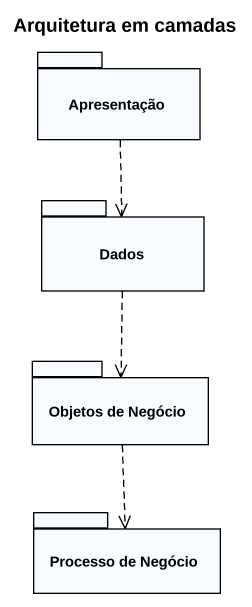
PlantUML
@startuml
title Arquitetura em camadas
package Apresentação {
}
package Dados {
}
package "Objetos de Negócio" as Objetos_de_Negócio {
}
package "Processo de Negócio" as Processo_de_Negócio {
}
Apresentação ..> Dados
Dados ..> Objetos_de_Negócio
Objetos_de_Negócio ..> Processo_de_Negócio
@enduml
